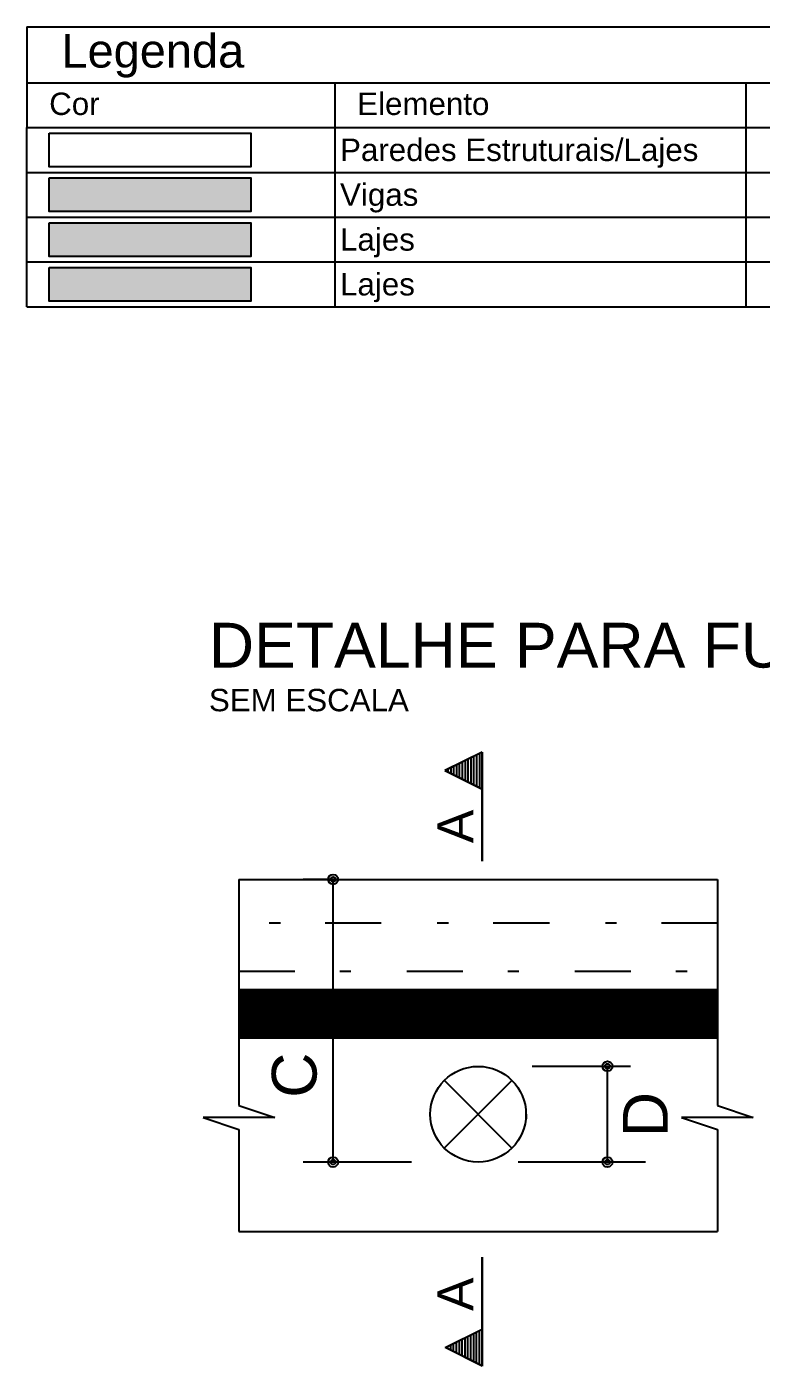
# Model space of a CAD drawing. Extents: x 0 to 119, y 0 to 84.
# Drawn here: x 24.47 to 31.02, y 35.14 to 47.1 of the extents above; entities that cross this region are included whole.
import ezdxf

# ---------------------------------------------------------------- set-up
doc = ezdxf.new("R2010")
doc.units = 0
doc.header["$MEASUREMENT"] = 0
doc.linetypes.add('ESTILO_TQS_0003', pattern=[1.5, 0.5, -0.4, 0.1, -0.5])
for name, color, linetype in [('15', 12, 'CONTINUOUS'), ('23', 100, 'CONTINUOUS'), ('25', 130, 'CONTINUOUS'), ('26', 10, 'CONTINUOUS'), ('29', 9, 'CONTINUOUS'), ('3', 7, 'CONTINUOUS')]:
    doc.layers.add(name, color=color, linetype=linetype)
doc.styles.add('TQS_ARIAL', font='arial.ttf')

msp = doc.modelspace()

# ---------------------------------------------------------------- linework, layer by layer
at = {"layer": '23', "color": 100, "linetype": 'Continuous'}
msp.add_lwpolyline([(24.666046, 45.349435), (26.466046, 45.349435), (26.466046, 45.049435), (24.666046, 45.049435), (24.666046, 45.349435)], dxfattribs=at)
for points in [[(24.666046, 45.349435), (26.466046, 45.349435), (26.466046, 45.049435)], [(24.666046, 45.349435), (26.466046, 45.049435), (24.666046, 45.049435)], [(24.666046, 45.349435), (24.666046, 45.049435), (24.666046, 45.349435)]]:
    msp.add_solid(points, dxfattribs=at)
at = {"layer": '25', "color": 130, "linetype": 'Continuous'}
msp.add_lwpolyline([(24.666046, 45.749435), (26.466046, 45.749435), (26.466046, 45.449435), (24.666046, 45.449435), (24.666046, 45.749435)], dxfattribs=at)
for points in [[(24.666046, 45.749435), (26.466046, 45.749435), (26.466046, 45.449435)], [(24.666046, 45.749435), (26.466046, 45.449435), (24.666046, 45.449435)], [(24.666046, 45.749435), (24.666046, 45.449435), (24.666046, 45.749435)]]:
    msp.add_solid(points, dxfattribs=at)
at = {"layer": '26', "color": 10, "linetype": 'Continuous'}
msp.add_lwpolyline([(24.666046, 44.949435), (26.466046, 44.949435), (26.466046, 44.649435), (24.666046, 44.649435), (24.666046, 44.949435)], dxfattribs=at)
for points in [[(24.666046, 44.949435), (26.466046, 44.949435), (26.466046, 44.649435)], [(24.666046, 44.949435), (26.466046, 44.649435), (24.666046, 44.649435)], [(24.666046, 44.949435), (24.666046, 44.649435), (24.666046, 44.949435)]]:
    msp.add_solid(points, dxfattribs=at)
at = {"layer": '29', "color": 9, "linetype": 'Continuous'}
for p, q in [((26.360271, 38.084102), (26.776028, 38.499859)), ((26.360271, 38.098244), (26.761886, 38.499859)), ((26.360271, 38.112386), (26.747744, 38.499859)), ((26.360271, 38.126528), (26.733602, 38.499859)), ((26.360271, 38.14067), (26.71946, 38.499859)), ((26.360271, 38.154813), (26.705318, 38.499859)), ((26.360271, 38.168955), (26.691176, 38.499859)), ((26.360271, 38.183097), (26.677033, 38.499859)), ((26.360271, 38.197239), (26.662891, 38.499859)), ((26.360271, 38.211381), (26.648749, 38.499859)), ((26.360271, 38.225523), (26.634607, 38.499859)), ((26.360271, 38.239665), (26.620465, 38.499859)), ((26.360271, 38.253808), (26.606323, 38.499859)), ((26.360271, 38.26795), (26.592181, 38.499859)), ((26.360271, 38.282092), (26.578039, 38.499859)), ((26.360271, 38.296234), (26.563896, 38.499859)), ((26.360271, 38.310376), (26.549754, 38.499859)), ((26.360271, 38.324518), (26.535612, 38.499859)), ((26.360271, 38.33866), (26.52147, 38.499859)), ((26.360271, 38.352802), (26.507328, 38.499859)), ((26.360271, 38.366945), (26.493186, 38.499859)), ((26.360271, 38.381087), (26.479044, 38.499859)), ((26.360271, 38.395229), (26.464901, 38.499859)), ((26.360271, 38.409371), (26.450759, 38.499859)), ((26.360271, 38.423513), (26.436617, 38.499859)), ((26.360271, 38.437655), (26.422475, 38.499859)), ((26.360271, 38.451797), (26.408333, 38.499859)), ((26.360271, 38.46594), (26.394191, 38.499859)), ((26.360271, 38.480082), (26.380049, 38.499859)), ((26.360271, 38.494224), (26.365907, 38.499859)), ((26.360271, 38.495563), (26.783072, 38.072762)), ((26.360271, 38.48142), (26.76893, 38.072762)), ((26.360271, 38.467278), (26.754788, 38.072762)), ((26.360271, 38.453136), (26.740645, 38.072762)), ((26.360271, 38.438994), (26.726503, 38.072762)), ((26.360271, 38.424852), (26.712361, 38.072762)), ((26.360271, 38.41071), (26.698219, 38.072762)), ((26.360271, 38.396568), (26.684077, 38.072762)), ((26.363074, 38.072762), (26.790171, 38.499859)), ((26.370117, 38.499859), (26.797214, 38.072762)), ((26.377216, 38.072762), (26.804313, 38.499859)), ((26.384259, 38.499859), (26.811356, 38.072762)), ((26.391358, 38.072762), (26.818455, 38.499859)), ((26.398402, 38.499859), (26.825498, 38.072762)), ((26.4055, 38.072762), (26.832597, 38.499859)), ((26.412544, 38.499859), (26.83964, 38.072762)), ((26.419642, 38.072762), (26.846739, 38.499859)), ((26.426686, 38.499859), (26.853783, 38.072762)), ((26.433784, 38.072762), (26.860881, 38.499859)), ((26.440828, 38.499859), (26.867925, 38.072762)), ((26.447927, 38.072762), (26.875023, 38.499859)), ((26.45497, 38.499859), (26.882067, 38.072762)), ((26.462069, 38.072762), (26.889166, 38.499859)), ((26.469112, 38.499859), (26.896209, 38.072762)), ((26.476211, 38.072762), (26.903308, 38.499859)), ((26.483254, 38.499859), (26.910351, 38.072762)), ((26.490353, 38.072762), (26.91745, 38.499859)), ((26.497396, 38.499859), (26.924493, 38.072762)), ((26.504495, 38.072762), (26.931592, 38.499859)), ((26.511539, 38.499859), (26.938635, 38.072762)), ((26.518637, 38.072762), (26.945734, 38.499859)), ((26.525681, 38.499859), (26.952778, 38.072762)), ((26.532779, 38.072762), (26.959876, 38.499859)), ((26.539823, 38.499859), (26.96692, 38.072762)), ((26.546922, 38.072762), (26.974018, 38.499859)), ((26.553965, 38.499859), (26.981062, 38.072762)), ((26.561064, 38.072762), (26.98816, 38.499859)), ((26.568107, 38.499859), (26.995204, 38.072762)), ((26.575206, 38.072762), (27.002303, 38.499859)), ((26.582249, 38.499859), (27.009346, 38.072762)), ((26.589348, 38.072762), (27.016445, 38.499859)), ((26.596391, 38.499859), (27.023488, 38.072762)), ((26.60349, 38.072762), (27.030587, 38.499859)), ((26.610534, 38.499859), (27.03763, 38.072762)), ((26.617632, 38.072762), (27.044729, 38.499859)), ((26.624676, 38.499859), (27.051772, 38.072762)), ((26.631774, 38.072762), (27.058871, 38.499859)), ((26.638818, 38.499859), (27.065915, 38.072762)), ((26.645916, 38.072762), (27.073013, 38.499859)), ((26.65296, 38.499859), (27.080057, 38.072762)), ((26.660059, 38.072762), (27.087155, 38.499859)), ((26.667102, 38.499859), (27.094199, 38.072762)), ((26.674201, 38.072762), (27.101298, 38.499859)), ((26.681244, 38.499859), (27.108341, 38.072762)), ((26.688343, 38.072762), (27.11544, 38.499859)), ((26.695386, 38.499859), (27.122483, 38.072762)), ((26.702485, 38.072762), (27.129582, 38.499859)), ((26.709528, 38.499859), (27.136625, 38.072762)), ((26.716627, 38.072762), (27.143724, 38.499859)), ((26.723671, 38.499859), (27.150767, 38.072762)), ((26.730769, 38.072762), (27.157866, 38.499859)), ((26.737813, 38.499859), (27.16491, 38.072762)), ((26.744911, 38.072762), (27.172008, 38.499859)), ((26.751955, 38.499859), (27.179052, 38.072762)), ((26.759054, 38.072762), (27.18615, 38.499859)), ((26.766097, 38.499859), (27.193194, 38.072762)), ((26.773196, 38.072762), (27.200293, 38.499859)), ((26.780239, 38.499859), (27.207336, 38.072762)), ((26.787338, 38.072762), (27.214435, 38.499859)), ((26.794381, 38.499859), (27.221478, 38.072762)), ((26.80148, 38.072762), (27.228577, 38.499859)), ((26.808523, 38.499859), (27.23562, 38.072762)), ((26.815622, 38.072762), (27.242719, 38.499859)), ((26.822666, 38.499859), (27.249762, 38.072762)), ((26.829764, 38.072762), (27.256861, 38.499859)), ((26.836808, 38.499859), (27.263905, 38.072762)), ((26.843906, 38.072762), (27.271003, 38.499859)), ((26.85095, 38.499859), (27.278047, 38.072762)), ((26.858049, 38.072762), (27.285145, 38.499859)), ((26.865092, 38.499859), (27.292189, 38.072762)), ((26.872191, 38.072762), (27.299287, 38.499859)), ((26.879234, 38.499859), (27.306331, 38.072762)), ((26.886333, 38.072762), (27.31343, 38.499859)), ((26.893376, 38.499859), (27.320473, 38.072762)), ((26.900475, 38.072762), (27.327572, 38.499859)), ((26.907518, 38.499859), (27.334615, 38.072762)), ((26.914617, 38.072762), (27.341714, 38.499859)), ((26.921661, 38.499859), (27.348757, 38.072762)), ((26.928759, 38.072762), (27.355856, 38.499859)), ((26.935803, 38.499859), (27.362899, 38.072762)), ((26.942901, 38.072762), (27.369998, 38.499859)), ((26.949945, 38.499859), (27.377042, 38.072762)), ((26.957043, 38.072762), (27.38414, 38.499859)), ((26.964087, 38.499859), (27.391184, 38.072762)), ((26.971186, 38.072762), (27.398282, 38.499859)), ((26.978229, 38.499859), (27.405326, 38.072762)), ((26.985328, 38.072762), (27.412425, 38.499859)), ((26.992371, 38.499859), (27.419468, 38.072762)), ((26.99947, 38.072762), (27.426567, 38.499859)), ((27.006513, 38.499859), (27.43361, 38.072762)), ((27.013612, 38.072762), (27.440709, 38.499859)), ((27.020655, 38.499859), (27.447752, 38.072762)), ((27.027754, 38.072762), (27.454851, 38.499859)), ((27.034798, 38.499859), (27.461894, 38.072762)), ((27.041896, 38.072762), (27.468993, 38.499859)), ((27.04894, 38.499859), (27.476037, 38.072762)), ((27.056038, 38.072762), (27.483135, 38.499859)), ((27.063082, 38.499859), (27.490179, 38.072762)), ((27.070181, 38.072762), (27.497277, 38.499859)), ((27.077224, 38.499859), (27.504321, 38.072762)), ((27.084323, 38.072762), (27.511419, 38.499859)), ((27.091366, 38.499859), (27.518463, 38.072762)), ((27.098465, 38.072762), (27.525562, 38.499859)), ((27.105508, 38.499859), (27.532605, 38.072762)), ((27.112607, 38.072762), (27.539704, 38.499859)), ((27.11965, 38.499859), (27.546747, 38.072762)), ((27.126749, 38.072762), (27.553846, 38.499859)), ((27.133793, 38.499859), (27.560889, 38.072762)), ((27.140891, 38.072762), (27.567988, 38.499859)), ((27.147935, 38.499859), (27.575031, 38.072762)), ((27.155033, 38.072762), (27.58213, 38.499859)), ((27.162077, 38.499859), (27.589174, 38.072762)), ((27.169176, 38.072762), (27.596272, 38.499859)), ((27.176219, 38.499859), (27.603316, 38.072762)), ((27.183318, 38.072762), (27.610414, 38.499859)), ((27.190361, 38.499859), (27.617458, 38.072762)), ((27.19746, 38.072762), (27.624557, 38.499859)), ((27.204503, 38.499859), (27.6316, 38.072762)), ((27.211602, 38.072762), (27.638699, 38.499859)), ((27.218645, 38.499859), (27.645742, 38.072762)), ((27.225744, 38.072762), (27.652841, 38.499859)), ((27.232788, 38.499859), (27.659884, 38.072762)), ((27.239886, 38.072762), (27.666983, 38.499859)), ((27.24693, 38.499859), (27.674026, 38.072762)), ((27.254028, 38.072762), (27.681125, 38.499859)), ((27.261072, 38.499859), (27.688169, 38.072762)), ((27.26817, 38.072762), (27.695267, 38.499859)), ((27.275214, 38.499859), (27.702311, 38.072762)), ((27.282313, 38.072762), (27.709409, 38.499859)), ((27.289356, 38.499859), (27.716453, 38.072762)), ((27.296455, 38.072762), (27.723552, 38.499859)), ((27.303498, 38.499859), (27.730595, 38.072762)), ((27.310597, 38.072762), (27.737694, 38.499859)), ((27.31764, 38.499859), (27.744737, 38.072762)), ((27.324739, 38.072762), (27.751836, 38.499859)), ((27.331782, 38.499859), (27.758879, 38.072762)), ((27.338881, 38.072762), (27.765978, 38.499859)), ((27.345925, 38.499859), (27.773021, 38.072762)), ((27.353023, 38.072762), (27.78012, 38.499859)), ((27.360067, 38.499859), (27.787164, 38.072762)), ((27.367165, 38.072762), (27.794262, 38.499859)), ((27.374209, 38.499859), (27.801306, 38.072762)), ((27.381308, 38.072762), (27.808404, 38.499859)), ((27.388351, 38.499859), (27.815448, 38.072762)), ((27.39545, 38.072762), (27.822546, 38.499859)), ((27.402493, 38.499859), (27.82959, 38.072762)), ((27.409592, 38.072762), (27.836689, 38.499859)), ((27.416635, 38.499859), (27.843732, 38.072762)), ((27.423734, 38.072762), (27.850831, 38.499859)), ((27.430777, 38.499859), (27.857874, 38.072762)), ((27.437876, 38.072762), (27.864973, 38.499859)), ((27.44492, 38.499859), (27.872016, 38.072762)), ((27.452018, 38.072762), (27.879115, 38.499859)), ((27.459062, 38.499859), (27.886158, 38.072762)), ((27.46616, 38.072762), (27.893257, 38.499859)), ((27.473204, 38.499859), (27.900301, 38.072762)), ((27.480302, 38.072762), (27.907399, 38.499859)), ((27.487346, 38.499859), (27.914443, 38.072762)), ((27.494445, 38.072762), (27.921541, 38.499859)), ((27.501488, 38.499859), (27.928585, 38.072762)), ((27.508587, 38.072762), (27.935684, 38.499859)), ((27.51563, 38.499859), (27.942727, 38.072762)), ((27.522729, 38.072762), (27.949826, 38.499859)), ((27.529772, 38.499859), (27.956869, 38.072762)), ((27.536871, 38.072762), (27.963968, 38.499859)), ((27.543914, 38.499859), (27.971011, 38.072762)), ((27.551013, 38.072762), (27.97811, 38.499859)), ((27.558057, 38.499859), (27.985153, 38.072762)), ((27.565155, 38.072762), (27.992252, 38.499859)), ((27.572199, 38.499859), (27.999296, 38.072762)), ((27.579297, 38.072762), (28.006394, 38.499859)), ((27.586341, 38.499859), (28.013438, 38.072762)), ((27.59344, 38.072762), (28.020536, 38.499859)), ((27.600483, 38.499859), (28.02758, 38.072762)), ((27.607582, 38.072762), (28.034679, 38.499859)), ((27.614625, 38.499859), (28.041722, 38.072762)), ((27.621724, 38.072762), (28.048821, 38.499859)), ((27.628767, 38.499859), (28.055864, 38.072762)), ((27.635866, 38.072762), (28.062963, 38.499859)), ((27.642909, 38.499859), (28.070006, 38.072762)), ((27.650008, 38.072762), (28.077105, 38.499859)), ((27.657052, 38.499859), (28.084148, 38.072762)), ((27.66415, 38.072762), (28.091247, 38.499859)), ((27.671194, 38.499859), (28.098291, 38.072762)), ((27.678292, 38.072762), (28.105389, 38.499859)), ((27.685336, 38.499859), (28.112433, 38.072762)), ((27.692435, 38.072762), (28.119531, 38.499859)), ((27.699478, 38.499859), (28.126575, 38.072762)), ((27.706577, 38.072762), (28.133673, 38.499859)), ((27.71362, 38.499859), (28.140717, 38.072762)), ((27.720719, 38.072762), (28.147816, 38.499859)), ((27.727762, 38.499859), (28.154859, 38.072762)), ((27.734861, 38.072762), (28.161958, 38.499859)), ((27.741904, 38.499859), (28.169001, 38.072762)), ((27.749003, 38.072762), (28.1761, 38.499859)), ((27.756047, 38.499859), (28.183143, 38.072762)), ((27.763145, 38.072762), (28.190242, 38.499859)), ((27.770189, 38.499859), (28.197285, 38.072762)), ((27.777287, 38.072762), (28.204384, 38.499859)), ((27.784331, 38.499859), (28.211428, 38.072762)), ((27.791429, 38.072762), (28.218526, 38.499859)), ((27.798473, 38.499859), (28.22557, 38.072762)), ((27.805572, 38.072762), (28.232668, 38.499859)), ((27.812615, 38.499859), (28.239712, 38.072762)), ((27.819714, 38.072762), (28.246811, 38.499859)), ((27.826757, 38.499859), (28.253854, 38.072762)), ((27.833856, 38.072762), (28.260953, 38.499859)), ((27.840899, 38.499859), (28.267996, 38.072762)), ((27.847998, 38.072762), (28.275095, 38.499859)), ((27.855041, 38.499859), (28.282138, 38.072762)), ((27.86214, 38.072762), (28.289237, 38.499859)), ((27.869184, 38.499859), (28.29628, 38.072762)), ((27.876282, 38.072762), (28.303379, 38.499859)), ((27.883326, 38.499859), (28.310423, 38.072762)), ((27.890424, 38.072762), (28.317521, 38.499859)), ((27.897468, 38.499859), (28.324565, 38.072762)), ((27.904567, 38.072762), (28.331663, 38.499859)), ((27.91161, 38.499859), (28.338707, 38.072762)), ((27.918709, 38.072762), (28.345805, 38.499859)), ((27.925752, 38.499859), (28.352849, 38.072762)), ((27.932851, 38.072762), (28.359948, 38.499859)), ((27.939894, 38.499859), (28.366991, 38.072762)), ((27.946993, 38.072762), (28.37409, 38.499859)), ((27.954036, 38.499859), (28.381133, 38.072762)), ((27.961135, 38.072762), (28.388232, 38.499859)), ((27.968179, 38.499859), (28.395275, 38.072762)), ((27.975277, 38.072762), (28.402374, 38.499859)), ((27.982321, 38.499859), (28.409417, 38.072762)), ((27.989419, 38.072762), (28.416516, 38.499859)), ((27.996463, 38.499859), (28.42356, 38.072762)), ((28.003562, 38.072762), (28.430658, 38.499859)), ((28.010605, 38.499859), (28.437702, 38.072762)), ((28.017704, 38.072762), (28.4448, 38.499859)), ((28.024747, 38.499859), (28.451844, 38.072762)), ((28.031846, 38.072762), (28.458943, 38.499859)), ((28.038889, 38.499859), (28.465986, 38.072762)), ((28.045988, 38.072762), (28.473085, 38.499859)), ((28.053031, 38.499859), (28.480128, 38.072762)), ((28.06013, 38.072762), (28.487227, 38.499859)), ((28.067174, 38.499859), (28.49427, 38.072762)), ((28.074272, 38.072762), (28.501369, 38.499859)), ((28.081316, 38.499859), (28.508412, 38.072762)), ((28.088414, 38.072762), (28.515511, 38.499859)), ((28.095458, 38.499859), (28.522555, 38.072762)), ((28.102556, 38.072762), (28.529653, 38.499859)), ((28.1096, 38.499859), (28.536697, 38.072762)), ((28.116699, 38.072762), (28.543795, 38.499859)), ((28.123742, 38.499859), (28.550839, 38.072762)), ((28.130841, 38.072762), (28.557938, 38.499859)), ((28.137884, 38.499859), (28.564981, 38.072762)), ((28.144983, 38.072762), (28.57208, 38.499859)), ((28.152026, 38.499859), (28.579123, 38.072762)), ((28.159125, 38.072762), (28.586222, 38.499859)), ((28.166168, 38.499859), (28.593265, 38.072762)), ((28.173267, 38.072762), (28.600364, 38.499859)), ((28.180311, 38.499859), (28.607407, 38.072762)), ((28.187409, 38.072762), (28.614506, 38.499859)), ((28.194453, 38.499859), (28.62155, 38.072762)), ((28.201551, 38.072762), (28.628648, 38.499859)), ((28.208595, 38.499859), (28.635692, 38.072762)), ((28.215694, 38.072762), (28.64279, 38.499859)), ((28.222737, 38.499859), (28.649834, 38.072762)), ((28.229836, 38.072762), (28.656932, 38.499859)), ((28.236879, 38.499859), (28.663976, 38.072762)), ((28.243978, 38.072762), (28.671075, 38.499859)), ((28.251021, 38.499859), (28.678118, 38.072762)), ((28.25812, 38.072762), (28.685217, 38.499859)), ((28.265163, 38.499859), (28.69226, 38.072762)), ((28.272262, 38.072762), (28.699359, 38.499859)), ((28.279306, 38.499859), (28.706402, 38.072762)), ((28.286404, 38.072762), (28.713501, 38.499859)), ((28.293448, 38.499859), (28.720544, 38.072762)), ((28.300546, 38.072762), (28.727643, 38.499859)), ((28.30759, 38.499859), (28.734687, 38.072762)), ((28.314688, 38.072762), (28.741785, 38.499859)), ((28.321732, 38.499859), (28.748829, 38.072762)), ((28.328831, 38.072762), (28.755927, 38.499859)), ((28.335874, 38.499859), (28.762971, 38.072762)), ((28.342973, 38.072762), (28.77007, 38.499859)), ((28.350016, 38.499859), (28.777113, 38.072762)), ((28.357115, 38.072762), (28.784212, 38.499859)), ((28.364158, 38.499859), (28.791255, 38.072762)), ((28.371257, 38.072762), (28.798354, 38.499859)), ((28.3783, 38.499859), (28.805397, 38.072762)), ((28.385399, 38.072762), (28.812496, 38.499859)), ((28.392443, 38.499859), (28.819539, 38.072762)), ((28.399541, 38.072762), (28.826638, 38.499859)), ((28.406585, 38.499859), (28.833682, 38.072762)), ((28.413683, 38.072762), (28.84078, 38.499859)), ((28.420727, 38.499859), (28.847824, 38.072762)), ((28.427826, 38.072762), (28.854922, 38.499859)), ((28.434869, 38.499859), (28.861966, 38.072762)), ((28.441968, 38.072762), (28.869065, 38.499859)), ((28.449011, 38.499859), (28.876108, 38.072762)), ((28.45611, 38.072762), (28.883207, 38.499859)), ((28.463153, 38.499859), (28.89025, 38.072762)), ((28.470252, 38.072762), (28.897349, 38.499859)), ((28.477295, 38.499859), (28.904392, 38.072762)), ((28.484394, 38.072762), (28.911491, 38.499859)), ((28.491438, 38.499859), (28.918534, 38.072762)), ((28.498536, 38.072762), (28.925633, 38.499859)), ((28.50558, 38.499859), (28.932677, 38.072762)), ((28.512678, 38.072762), (28.939775, 38.499859)), ((28.519722, 38.499859), (28.946819, 38.072762)), ((28.526821, 38.072762), (28.953917, 38.499859)), ((28.533864, 38.499859), (28.960961, 38.072762)), ((28.540963, 38.072762), (28.968059, 38.499859)), ((28.548006, 38.499859), (28.975103, 38.072762)), ((28.555105, 38.072762), (28.982202, 38.499859)), ((28.562148, 38.499859), (28.989245, 38.072762)), ((28.569247, 38.072762), (28.996344, 38.499859)), ((28.57629, 38.499859), (29.003387, 38.072762)), ((28.583389, 38.072762), (29.010486, 38.499859)), ((28.590433, 38.499859), (29.017529, 38.072762)), ((28.597531, 38.072762), (29.024628, 38.499859)), ((28.604575, 38.499859), (29.031671, 38.072762)), ((28.611673, 38.072762), (29.03877, 38.499859)), ((28.618717, 38.499859), (29.045814, 38.072762)), ((28.625815, 38.072762), (29.052912, 38.499859)), ((28.632859, 38.499859), (29.059956, 38.072762)), ((28.639958, 38.072762), (29.067054, 38.499859)), ((28.647001, 38.499859), (29.074098, 38.072762)), ((28.6541, 38.072762), (29.081197, 38.499859)), ((28.661143, 38.499859), (29.08824, 38.072762)), ((28.668242, 38.072762), (29.095339, 38.499859)), ((28.675285, 38.499859), (29.102382, 38.072762)), ((28.682384, 38.072762), (29.109481, 38.499859)), ((28.689427, 38.499859), (29.116524, 38.072762)), ((28.696526, 38.072762), (29.123623, 38.499859)), ((28.70357, 38.499859), (29.130666, 38.072762)), ((28.710668, 38.072762), (29.137765, 38.499859)), ((28.717712, 38.499859), (29.144809, 38.072762)), ((28.72481, 38.072762), (29.151907, 38.499859)), ((28.731854, 38.499859), (29.158951, 38.072762)), ((28.738953, 38.072762), (29.166049, 38.499859)), ((28.745996, 38.499859), (29.173093, 38.072762)), ((28.753095, 38.072762), (29.180191, 38.499859)), ((28.760138, 38.499859), (29.187235, 38.072762)), ((28.767237, 38.072762), (29.194334, 38.499859)), ((28.77428, 38.499859), (29.201377, 38.072762)), ((28.781379, 38.072762), (29.208476, 38.499859)), ((28.788422, 38.499859), (29.215519, 38.072762)), ((28.795521, 38.072762), (29.222618, 38.499859)), ((28.802565, 38.499859), (29.229661, 38.072762)), ((28.809663, 38.072762), (29.23676, 38.499859)), ((28.816707, 38.499859), (29.243803, 38.072762)), ((28.823805, 38.072762), (29.250902, 38.499859)), ((28.830849, 38.499859), (29.257946, 38.072762)), ((28.837948, 38.072762), (29.265044, 38.499859)), ((28.844991, 38.499859), (29.272088, 38.072762)), ((28.85209, 38.072762), (29.279186, 38.499859)), ((28.859133, 38.499859), (29.28623, 38.072762)), ((28.866232, 38.072762), (29.293329, 38.499859)), ((28.873275, 38.499859), (29.300372, 38.072762)), ((28.880374, 38.072762), (29.307471, 38.499859)), ((28.887417, 38.499859), (29.314514, 38.072762)), ((28.894516, 38.072762), (29.321613, 38.499859)), ((28.90156, 38.499859), (29.328656, 38.072762)), ((28.908658, 38.072762), (29.335755, 38.499859)), ((28.915702, 38.499859), (29.342798, 38.072762)), ((28.9228, 38.072762), (29.349897, 38.499859)), ((28.929844, 38.499859), (29.356941, 38.072762)), ((28.936942, 38.072762), (29.364039, 38.499859)), ((28.943986, 38.499859), (29.371083, 38.072762)), ((28.951085, 38.072762), (29.378181, 38.499859)), ((28.958128, 38.499859), (29.385225, 38.072762)), ((28.965227, 38.072762), (29.392324, 38.499859)), ((28.97227, 38.499859), (29.399367, 38.072762)), ((28.979369, 38.072762), (29.406466, 38.499859)), ((28.986412, 38.499859), (29.413509, 38.072762)), ((28.993511, 38.072762), (29.420608, 38.499859)), ((29.000554, 38.499859), (29.427651, 38.072762)), ((29.007653, 38.072762), (29.43475, 38.499859)), ((29.014697, 38.499859), (29.441793, 38.072762)), ((29.021795, 38.072762), (29.448892, 38.499859)), ((29.028839, 38.499859), (29.455936, 38.072762)), ((29.035937, 38.072762), (29.463034, 38.499859)), ((29.042981, 38.499859), (29.470078, 38.072762)), ((29.05008, 38.072762), (29.477176, 38.499859)), ((29.057123, 38.499859), (29.48422, 38.072762)), ((29.064222, 38.072762), (29.491318, 38.499859)), ((29.071265, 38.499859), (29.498362, 38.072762)), ((29.078364, 38.072762), (29.505461, 38.499859)), ((29.085407, 38.499859), (29.512504, 38.072762)), ((29.092506, 38.072762), (29.519603, 38.499859)), ((29.099549, 38.499859), (29.526646, 38.072762)), ((29.106648, 38.072762), (29.533745, 38.499859)), ((29.113692, 38.499859), (29.540788, 38.072762)), ((29.12079, 38.072762), (29.547887, 38.499859)), ((29.127834, 38.499859), (29.55493, 38.072762)), ((29.134932, 38.072762), (29.562029, 38.499859)), ((29.141976, 38.499859), (29.569073, 38.072762)), ((29.149074, 38.072762), (29.576171, 38.499859)), ((29.156118, 38.499859), (29.583215, 38.072762)), ((29.163217, 38.072762), (29.590313, 38.499859)), ((29.17026, 38.499859), (29.597357, 38.072762)), ((29.177359, 38.072762), (29.604456, 38.499859)), ((29.184402, 38.499859), (29.611499, 38.072762)), ((29.191501, 38.072762), (29.618598, 38.499859)), ((29.198544, 38.499859), (29.625641, 38.072762)), ((29.205643, 38.072762), (29.63274, 38.499859)), ((29.212686, 38.499859), (29.639783, 38.072762)), ((29.219785, 38.072762), (29.646882, 38.499859)), ((29.226829, 38.499859), (29.653925, 38.072762)), ((29.233927, 38.072762), (29.661024, 38.499859)), ((29.240971, 38.499859), (29.668068, 38.072762)), ((29.248069, 38.072762), (29.675166, 38.499859)), ((29.255113, 38.499859), (29.68221, 38.072762)), ((29.262212, 38.072762), (29.689308, 38.499859)), ((29.269255, 38.499859), (29.696352, 38.072762)), ((29.276354, 38.072762), (29.703451, 38.499859)), ((29.283397, 38.499859), (29.710494, 38.072762)), ((29.290496, 38.072762), (29.717593, 38.499859)), ((29.297539, 38.499859), (29.724636, 38.072762)), ((29.304638, 38.072762), (29.731735, 38.499859)), ((29.311681, 38.499859), (29.738778, 38.072762)), ((29.31878, 38.072762), (29.745877, 38.499859)), ((29.325824, 38.499859), (29.75292, 38.072762)), ((29.332922, 38.072762), (29.760019, 38.499859)), ((29.339966, 38.499859), (29.767063, 38.072762)), ((29.347064, 38.072762), (29.774161, 38.499859)), ((29.354108, 38.499859), (29.781205, 38.072762)), ((29.361207, 38.072762), (29.788303, 38.499859)), ((29.36825, 38.499859), (29.795347, 38.072762)), ((29.375349, 38.072762), (29.802445, 38.499859)), ((29.382392, 38.499859), (29.809489, 38.072762)), ((29.389491, 38.072762), (29.816588, 38.499859)), ((29.396534, 38.499859), (29.823631, 38.072762)), ((29.403633, 38.072762), (29.83073, 38.499859)), ((29.410676, 38.499859), (29.837773, 38.072762)), ((29.417775, 38.072762), (29.844872, 38.499859)), ((29.424819, 38.499859), (29.851915, 38.072762)), ((29.431917, 38.072762), (29.859014, 38.499859)), ((29.438961, 38.499859), (29.866057, 38.072762)), ((29.446059, 38.072762), (29.873156, 38.499859)), ((29.453103, 38.499859), (29.8802, 38.072762)), ((29.460201, 38.072762), (29.887298, 38.499859)), ((29.467245, 38.499859), (29.894342, 38.072762)), ((29.474344, 38.072762), (29.90144, 38.499859)), ((29.481387, 38.499859), (29.908484, 38.072762)), ((29.488486, 38.072762), (29.915583, 38.499859)), ((29.495529, 38.499859), (29.922626, 38.072762)), ((29.502628, 38.072762), (29.929725, 38.499859)), ((29.509671, 38.499859), (29.936768, 38.072762)), ((29.51677, 38.072762), (29.943867, 38.499859)), ((29.523813, 38.499859), (29.95091, 38.072762)), ((29.530912, 38.072762), (29.958009, 38.499859)), ((29.537956, 38.499859), (29.965052, 38.072762)), ((29.545054, 38.072762), (29.972151, 38.499859)), ((29.552098, 38.499859), (29.979195, 38.072762)), ((29.559196, 38.072762), (29.986293, 38.499859)), ((29.56624, 38.499859), (29.993337, 38.072762)), ((29.573339, 38.072762), (30.000435, 38.499859)), ((29.580382, 38.499859), (30.007479, 38.072762)), ((29.587481, 38.072762), (30.014577, 38.499859)), ((29.594524, 38.499859), (30.021621, 38.072762)), ((29.601623, 38.072762), (30.02872, 38.499859)), ((29.608666, 38.499859), (30.035763, 38.072762)), ((29.615765, 38.072762), (30.042862, 38.499859)), ((29.622808, 38.499859), (30.049905, 38.072762)), ((29.629907, 38.072762), (30.057004, 38.499859)), ((29.636951, 38.499859), (30.064047, 38.072762)), ((29.644049, 38.072762), (30.071146, 38.499859)), ((29.651093, 38.499859), (30.078189, 38.072762)), ((29.658191, 38.072762), (30.085288, 38.499859)), ((29.665235, 38.499859), (30.092332, 38.072762)), ((29.672334, 38.072762), (30.09943, 38.499859)), ((29.679377, 38.499859), (30.106474, 38.072762)), ((29.686476, 38.072762), (30.113572, 38.499859)), ((29.693519, 38.499859), (30.120616, 38.072762)), ((29.700618, 38.072762), (30.127715, 38.499859)), ((29.707661, 38.499859), (30.134758, 38.072762)), ((29.71476, 38.072762), (30.141857, 38.499859)), ((29.721803, 38.499859), (30.1489, 38.072762)), ((29.728902, 38.072762), (30.155999, 38.499859)), ((29.735946, 38.499859), (30.163042, 38.072762)), ((29.743044, 38.072762), (30.170141, 38.499859)), ((29.750088, 38.499859), (30.177184, 38.072762)), ((29.757186, 38.072762), (30.184283, 38.499859)), ((29.76423, 38.499859), (30.191327, 38.072762)), ((29.771328, 38.072762), (30.198425, 38.499859)), ((29.778372, 38.499859), (30.205469, 38.072762)), ((29.785471, 38.072762), (30.212567, 38.499859)), ((29.792514, 38.499859), (30.219611, 38.072762)), ((29.799613, 38.072762), (30.22671, 38.499859)), ((29.806656, 38.499859), (30.233753, 38.072762)), ((29.813755, 38.072762), (30.240852, 38.499859)), ((29.820798, 38.499859), (30.247895, 38.072762)), ((29.827897, 38.072762), (30.254994, 38.499859)), ((29.83494, 38.499859), (30.262037, 38.072762)), ((29.842039, 38.072762), (30.269136, 38.499859)), ((29.849083, 38.499859), (30.276179, 38.072762)), ((29.856181, 38.072762), (30.283278, 38.499859)), ((29.863225, 38.499859), (30.290322, 38.072762)), ((29.870323, 38.072762), (30.29742, 38.499859)), ((29.877367, 38.499859), (30.304464, 38.072762)), ((29.884466, 38.072762), (30.311562, 38.499859)), ((29.891509, 38.499859), (30.318606, 38.072762)), ((29.898608, 38.072762), (30.325704, 38.499859)), ((29.905651, 38.499859), (30.332748, 38.072762)), ((29.91275, 38.072762), (30.339847, 38.499859)), ((29.919793, 38.499859), (30.34689, 38.072762)), ((29.926892, 38.072762), (30.353989, 38.499859)), ((29.933935, 38.499859), (30.361032, 38.072762)), ((29.941034, 38.072762), (30.368131, 38.499859)), ((29.948078, 38.499859), (30.375174, 38.072762)), ((29.955176, 38.072762), (30.382273, 38.499859)), ((29.96222, 38.499859), (30.389316, 38.072762)), ((29.969318, 38.072762), (30.396415, 38.499859)), ((29.976362, 38.499859), (30.403459, 38.072762)), ((29.98346, 38.072762), (30.410557, 38.499859)), ((29.990504, 38.499859), (30.417601, 38.072762)), ((29.997603, 38.072762), (30.424699, 38.499859)), ((30.004646, 38.499859), (30.431743, 38.072762)), ((30.011745, 38.072762), (30.438842, 38.499859)), ((30.018788, 38.499859), (30.445885, 38.072762)), ((30.025887, 38.072762), (30.452984, 38.499859)), ((30.03293, 38.499859), (30.460027, 38.072762)), ((30.040029, 38.072762), (30.467126, 38.499859)), ((30.047072, 38.499859), (30.474169, 38.072762)), ((30.054171, 38.072762), (30.481268, 38.499859)), ((30.061215, 38.499859), (30.488311, 38.072762)), ((30.068313, 38.072762), (30.49541, 38.499859)), ((30.075357, 38.499859), (30.502454, 38.072762)), ((30.082455, 38.072762), (30.509552, 38.499859)), ((30.089499, 38.499859), (30.516596, 38.072762)), ((30.096598, 38.072762), (30.523694, 38.499859)), ((30.103641, 38.499859), (30.530738, 38.072762)), ((30.11074, 38.072762), (30.537837, 38.499859)), ((30.117783, 38.499859), (30.54488, 38.072762)), ((30.124882, 38.072762), (30.551979, 38.499859)), ((30.131925, 38.499859), (30.559022, 38.072762)), ((30.139024, 38.072762), (30.566121, 38.499859)), ((30.146067, 38.499859), (30.573164, 38.072762)), ((30.153166, 38.072762), (30.580263, 38.499859)), ((30.16021, 38.499859), (30.587306, 38.072762)), ((30.167308, 38.072762), (30.594405, 38.499859)), ((30.174352, 38.499859), (30.601449, 38.072762)), ((30.18145, 38.072762), (30.608547, 38.499859)), ((30.188494, 38.499859), (30.615591, 38.072762)), ((30.195593, 38.072762), (30.622689, 38.499859)), ((30.202636, 38.499859), (30.629733, 38.072762)), ((30.209735, 38.072762), (30.631239, 38.494267)), ((30.216778, 38.499859), (30.631239, 38.085398)), ((30.223877, 38.072762), (30.631239, 38.480125)), ((30.23092, 38.499859), (30.631239, 38.09954)), ((30.238019, 38.072762), (30.631239, 38.465983)), ((30.245062, 38.499859), (30.631239, 38.113682)), ((30.252161, 38.072762), (30.631239, 38.45184)), ((30.259205, 38.499859), (30.631239, 38.127824)), ((30.266303, 38.072762), (30.631239, 38.437698)), ((30.273347, 38.499859), (30.631239, 38.141966)), ((30.280445, 38.072762), (30.631239, 38.423556)), ((30.287489, 38.499859), (30.631239, 38.156108)), ((30.294587, 38.072762), (30.631239, 38.409414)), ((30.301631, 38.499859), (30.631239, 38.17025)), ((30.30873, 38.072762), (30.631239, 38.395272)), ((30.315773, 38.499859), (30.631239, 38.184393)), ((30.329915, 38.499859), (30.631239, 38.198535)), ((30.344057, 38.499859), (30.631239, 38.212677)), ((30.358199, 38.499859), (30.631239, 38.226819)), ((30.372342, 38.499859), (30.631239, 38.240961)), ((30.386484, 38.499859), (30.631239, 38.255103)), ((30.400626, 38.499859), (30.631239, 38.269245)), ((30.414768, 38.499859), (30.631239, 38.283387)), ((30.42891, 38.499859), (30.631239, 38.29753)), ((30.443052, 38.499859), (30.631239, 38.311672)), ((30.457194, 38.499859), (30.631239, 38.325814)), ((30.471337, 38.499859), (30.631239, 38.339956)), ((30.485479, 38.499859), (30.631239, 38.354098)), ((30.499621, 38.499859), (30.631239, 38.36824)), ((30.513763, 38.499859), (30.631239, 38.382382)), ((30.527905, 38.499859), (30.631239, 38.396525)), ((30.542047, 38.499859), (30.631239, 38.410667)), ((30.556189, 38.499859), (30.631239, 38.424809)), ((30.570332, 38.499859), (30.631239, 38.438951)), ((30.584474, 38.499859), (30.631239, 38.453093)), ((30.598616, 38.499859), (30.631239, 38.467235)), ((30.612758, 38.499859), (30.631239, 38.481377)), ((30.6269, 38.499859), (30.631239, 38.495519)), ((26.360271, 38.382425), (26.669935, 38.072762)), ((26.360271, 38.368283), (26.655793, 38.072762)), ((26.360271, 38.354141), (26.641651, 38.072762)), ((26.360271, 38.339999), (26.627508, 38.072762)), ((26.360271, 38.325857), (26.613366, 38.072762)), ((26.360271, 38.311715), (26.599224, 38.072762)), ((26.360271, 38.297573), (26.585082, 38.072762)), ((26.360271, 38.28343), (26.57094, 38.072762)), ((26.360271, 38.269288), (26.556798, 38.072762)), ((30.322872, 38.072762), (30.631239, 38.38113)), ((30.337014, 38.072762), (30.631239, 38.366988)), ((30.351156, 38.072762), (30.631239, 38.352845)), ((30.365298, 38.072762), (30.631239, 38.338703)), ((30.37944, 38.072762), (30.631239, 38.324561)), ((30.393582, 38.072762), (30.631239, 38.310419)), ((30.407725, 38.072762), (30.631239, 38.296277)), ((30.421867, 38.072762), (30.631239, 38.282135)), ((26.360271, 38.255146), (26.542656, 38.072762)), ((26.360271, 38.241004), (26.528513, 38.072762)), ((26.360271, 38.226862), (26.514371, 38.072762)), ((26.360271, 38.21272), (26.500229, 38.072762)), ((26.360271, 38.198578), (26.486087, 38.072762)), ((26.360271, 38.184436), (26.471945, 38.072762)), ((26.360271, 38.170293), (26.457803, 38.072762)), ((26.360271, 38.156151), (26.443661, 38.072762)), ((30.436009, 38.072762), (30.631239, 38.267993)), ((30.450151, 38.072762), (30.631239, 38.253851)), ((30.464293, 38.072762), (30.631239, 38.239708)), ((30.478435, 38.072762), (30.631239, 38.225566)), ((30.492577, 38.072762), (30.631239, 38.211424)), ((30.50672, 38.072762), (30.631239, 38.197282)), ((30.520862, 38.072762), (30.631239, 38.18314)), ((30.535004, 38.072762), (30.631239, 38.168998)), ((30.549146, 38.072762), (30.631239, 38.154856)), ((26.360271, 38.142009), (26.429519, 38.072762)), ((26.360271, 38.127867), (26.415376, 38.072762)), ((26.360271, 38.113725), (26.401234, 38.072762)), ((26.360271, 38.099583), (26.387092, 38.072762)), ((26.360271, 38.085441), (26.37295, 38.072762)), ((30.563288, 38.072762), (30.631239, 38.140713)), ((30.57743, 38.072762), (30.631239, 38.126571)), ((30.591572, 38.072762), (30.631239, 38.112429)), ((30.605714, 38.072762), (30.631239, 38.098287)), ((30.619857, 38.072762), (30.631239, 38.084145))]:
    msp.add_line(p, q, dxfattribs=at)
msp.add_lwpolyline([(26.360271, 38.072762), (30.631239, 38.072762), (30.631239, 38.499859), (26.360271, 38.499859), (26.360271, 38.072762)], dxfattribs=at)
at = {"layer": '3', "color": 7, "linetype": 'Continuous'}
for p, q in [((24.466046, 47.099435), (24.466046, 46.199435)), ((24.466046, 47.099435), (33.644278, 47.099435)), ((24.466046, 46.599435), (33.644278, 46.599435)), ((27.216046, 46.599435), (27.216046, 46.199435)), ((30.886355, 46.599435), (30.886355, 46.199435)), ((30.886355, 46.599435), (30.886355, 46.199435)), ((24.466046, 46.199435), (33.644278, 46.199435)), ((24.466046, 45.799435), (24.466046, 46.199435)), ((27.216046, 46.199435), (27.216046, 45.799435)), ((30.886355, 46.199435), (30.886355, 45.799435)), ((30.886355, 46.199435), (30.886355, 45.799435)), ((24.466046, 45.799435), (33.644278, 45.799435)), ((24.466046, 45.799435), (33.644278, 45.799435)), ((24.466046, 45.799435), (33.644278, 45.799435)), ((24.466046, 45.799435), (33.644278, 45.799435)), ((24.466046, 45.799435), (33.644278, 45.799435)), ((24.466046, 45.799435), (33.644278, 45.799435)), ((24.466046, 45.399435), (24.466046, 45.799435)), ((27.216046, 45.799435), (27.216046, 45.399435)), ((30.886355, 45.799435), (30.886355, 45.399435)), ((30.886355, 45.799435), (30.886355, 45.399435)), ((24.466046, 45.399435), (33.644278, 45.399435)), ((24.466046, 45.399435), (33.644278, 45.399435)), ((24.466046, 45.399435), (33.644278, 45.399435)), ((24.466046, 45.399435), (33.644278, 45.399435)), ((24.466046, 44.999435), (24.466046, 45.399435)), ((27.216046, 45.399435), (27.216046, 44.999435)), ((27.216046, 45.399435), (27.216046, 44.999435)), ((30.886355, 45.399435), (30.886355, 44.999435)), ((30.886355, 45.399435), (30.886355, 44.999435)), ((30.886355, 45.399435), (30.886355, 44.999435)), ((30.886355, 45.399435), (30.886355, 44.999435)), ((24.466046, 44.999435), (33.644278, 44.999435)), ((24.466046, 44.999435), (33.644278, 44.999435)), ((24.466046, 44.999435), (33.644278, 44.999435)), ((24.466046, 44.999435), (33.644278, 44.999435)), ((24.466046, 44.999435), (33.644278, 44.999435)), ((24.466046, 44.999435), (33.644278, 44.999435)), ((24.466046, 44.999435), (33.644278, 44.999435)), ((24.466046, 44.599435), (24.466046, 44.999435)), ((27.216046, 44.999435), (27.216046, 44.599435)), ((30.886355, 44.999435), (30.886355, 44.599435)), ((30.886355, 44.999435), (30.886355, 44.599435)), ((24.466046, 44.599435), (33.644278, 44.599435)), ((24.466046, 44.599435), (33.644278, 44.599435)), ((24.466046, 44.599435), (33.644278, 44.599435)), ((24.466046, 44.599435), (33.644278, 44.599435)), ((28.531909, 40.624436), (28.199709, 40.458336)), ((28.530517, 40.622177), (28.202833, 40.458336)), ((28.378586, 40.547774), (28.378586, 40.368897)), ((28.40414, 40.560551), (28.40414, 40.356121)), ((28.429695, 40.573327), (28.429695, 40.343343)), ((28.455248, 40.586106), (28.455248, 40.330567)), ((28.480802, 40.598882), (28.480802, 40.31779)), ((28.506356, 40.611659), (28.506356, 40.305012)), ((28.530516, 40.622177), (28.530516, 39.650692)), ((28.531909, 39.650692), (28.531909, 40.624436)), ((28.199709, 40.458336), (28.530517, 40.292932)), ((28.202834, 40.458336), (28.530516, 40.294494)), ((28.225263, 40.471113), (28.225263, 40.442941)), ((28.250817, 40.48389), (28.250817, 40.432782)), ((28.276371, 40.496666), (28.276371, 40.420004)), ((28.301925, 40.509444), (28.301925, 40.407228)), ((28.327479, 40.52222), (28.327479, 40.394451)), ((28.353033, 40.534997), (28.353033, 40.381674)), ((26.360271, 39.487239), (30.631239, 39.487239)), ((26.360271, 39.487239), (26.360271, 37.467994)), ((27.238005, 39.487239), (26.934057, 39.487239)), ((27.200993, 39.095681), (27.200993, 39.487239)), ((30.631239, 39.487239), (30.631239, 37.467994)), ((27.200993, 36.962896), (27.200993, 39.095681)), ((30.631239, 38.499859), (26.360271, 38.499859)), ((30.631239, 38.072762), (26.360271, 38.072762)), ((28.978316, 37.818511), (29.854744, 37.818511)), ((29.650244, 36.962896), (29.650244, 37.818511)), ((28.797768, 37.692188), (28.194564, 37.088984)), ((28.797462, 37.088468), (28.194699, 37.691232)), ((26.360271, 37.467994), (26.680594, 37.36122)), ((30.631239, 37.467994), (30.951562, 37.36122)), ((26.680594, 37.36122), (26.039949, 37.36122)), ((26.039949, 37.36122), (26.360271, 37.254445)), ((28.92303, 37.390175), (28.92303, 37.348409)), ((30.951562, 37.36122), (30.310917, 37.36122)), ((30.310917, 37.36122), (30.631239, 37.254445)), ((26.360271, 37.254445), (26.360271, 36.342759)), ((30.631239, 37.254445), (30.631239, 36.342759)), ((27.89925, 36.962896), (26.934057, 36.962896)), ((29.988295, 36.962896), (28.853111, 36.962896)), ((26.360271, 36.342759), (30.631239, 36.342759)), ((28.530981, 35.142764), (28.530981, 36.11425)), ((28.532374, 36.11425), (28.532374, 35.140505)), ((28.200173, 35.306606), (28.530981, 35.47201)), ((28.203299, 35.306606), (28.530981, 35.470447)), ((28.404604, 35.204391), (28.404604, 35.408821)), ((28.430158, 35.191614), (28.430158, 35.421598)), ((28.455712, 35.178836), (28.455712, 35.434375)), ((28.481266, 35.166059), (28.481266, 35.447152)), ((28.50682, 35.153283), (28.50682, 35.45993)), ((28.532374, 35.140505), (28.200173, 35.306606)), ((28.530981, 35.142764), (28.203298, 35.306606)), ((28.225727, 35.293828), (28.225727, 35.322)), ((28.25128, 35.281052), (28.25128, 35.33216)), ((28.276835, 35.268275), (28.276835, 35.344937)), ((28.302389, 35.255498), (28.302389, 35.357714)), ((28.327942, 35.242721), (28.327942, 35.37049)), ((28.353496, 35.229945), (28.353496, 35.383268)), ((28.379051, 35.217167), (28.379051, 35.396044))]:
    msp.add_line(p, q, dxfattribs=at)
at = {"layer": '3', "color": 7, "linetype": 'ESTILO_TQS_0003'}
for p, q in [((30.631239, 39.095681), (26.360271, 39.095681)), ((26.360271, 38.668585), (30.631239, 38.668585))]:
    msp.add_line(p, q, dxfattribs=at)
at = {"layer": '3', "color": 7, "linetype": 'Continuous'}
for points in [[(24.666046, 46.149435), (26.466046, 46.149435), (26.466046, 45.849435), (24.666046, 45.849435), (24.666046, 46.149435)], [(24.666046, 45.749435), (26.466046, 45.749435), (26.466046, 45.449435), (24.666046, 45.449435), (24.666046, 45.749435)], [(24.666046, 45.349435), (26.466046, 45.349435), (26.466046, 45.049435), (24.666046, 45.049435), (24.666046, 45.349435)], [(24.666046, 44.949435), (26.466046, 44.949435), (26.466046, 44.649435), (24.666046, 44.649435), (24.666046, 44.949435)]]:
    msp.add_lwpolyline(points, dxfattribs=at)
for centre, radius in [((27.200993, 39.487239), 0.044445), ((27.200993, 39.487239), 0.022155), ((28.495755, 37.390175), 0.427097), ((29.650244, 37.818511), 0.044445), ((29.650244, 37.818511), 0.022155), ((27.200993, 36.962896), 0.044445), ((27.200993, 36.962896), 0.022155), ((29.650244, 36.962896), 0.044445), ((29.650244, 36.962896), 0.022155)]:
    msp.add_circle(centre, radius, dxfattribs=at)

# ---------------------------------------------------------------- texts
at = {"layer": '15', "color": 12, "linetype": 'Continuous', "style": 'TQS_ARIAL'}
for s, height, p in [('DETALHE PARA FUROS NAS VIGAS', 0.4, (26.091863, 41.378125)), ('SEM ESCALA', 0.2, (26.091863, 40.988125))]:
    msp.add_text(s, height=height, dxfattribs=at).set_placement(p)
at = {"layer": '3', "color": 7, "linetype": 'Continuous', "style": 'TQS_ARIAL'}
for s, height, p in [('Legenda', 0.3, (24.775557, 46.735374)), ('Elemento', 0.2, (27.416046, 46.311935)), ('Cor', 0.2, (24.666046, 46.311935)), ('Paredes Estruturais/Lajes', 0.2, (27.262855, 45.900924)), ('Vigas', 0.2, (27.262855, 45.500924)), ('Lajes', 0.2, (27.262855, 45.100924)), ('Lajes', 0.2, (27.262855, 44.700924))]:
    msp.add_text(s, height=height, dxfattribs=at).set_placement(p)
for s, height, p in [('A', 0.320323, (28.451828, 39.810853)), ('C', 0.4, (27.053548, 37.537015)), ('D', 0.4, (30.188258, 37.185596)), ('A', 0.320323, (28.452293, 35.633767))]:
    msp.add_text(s, height=height, rotation=90, dxfattribs=at).set_placement(p)

doc.saveas('drawing.dxf')
